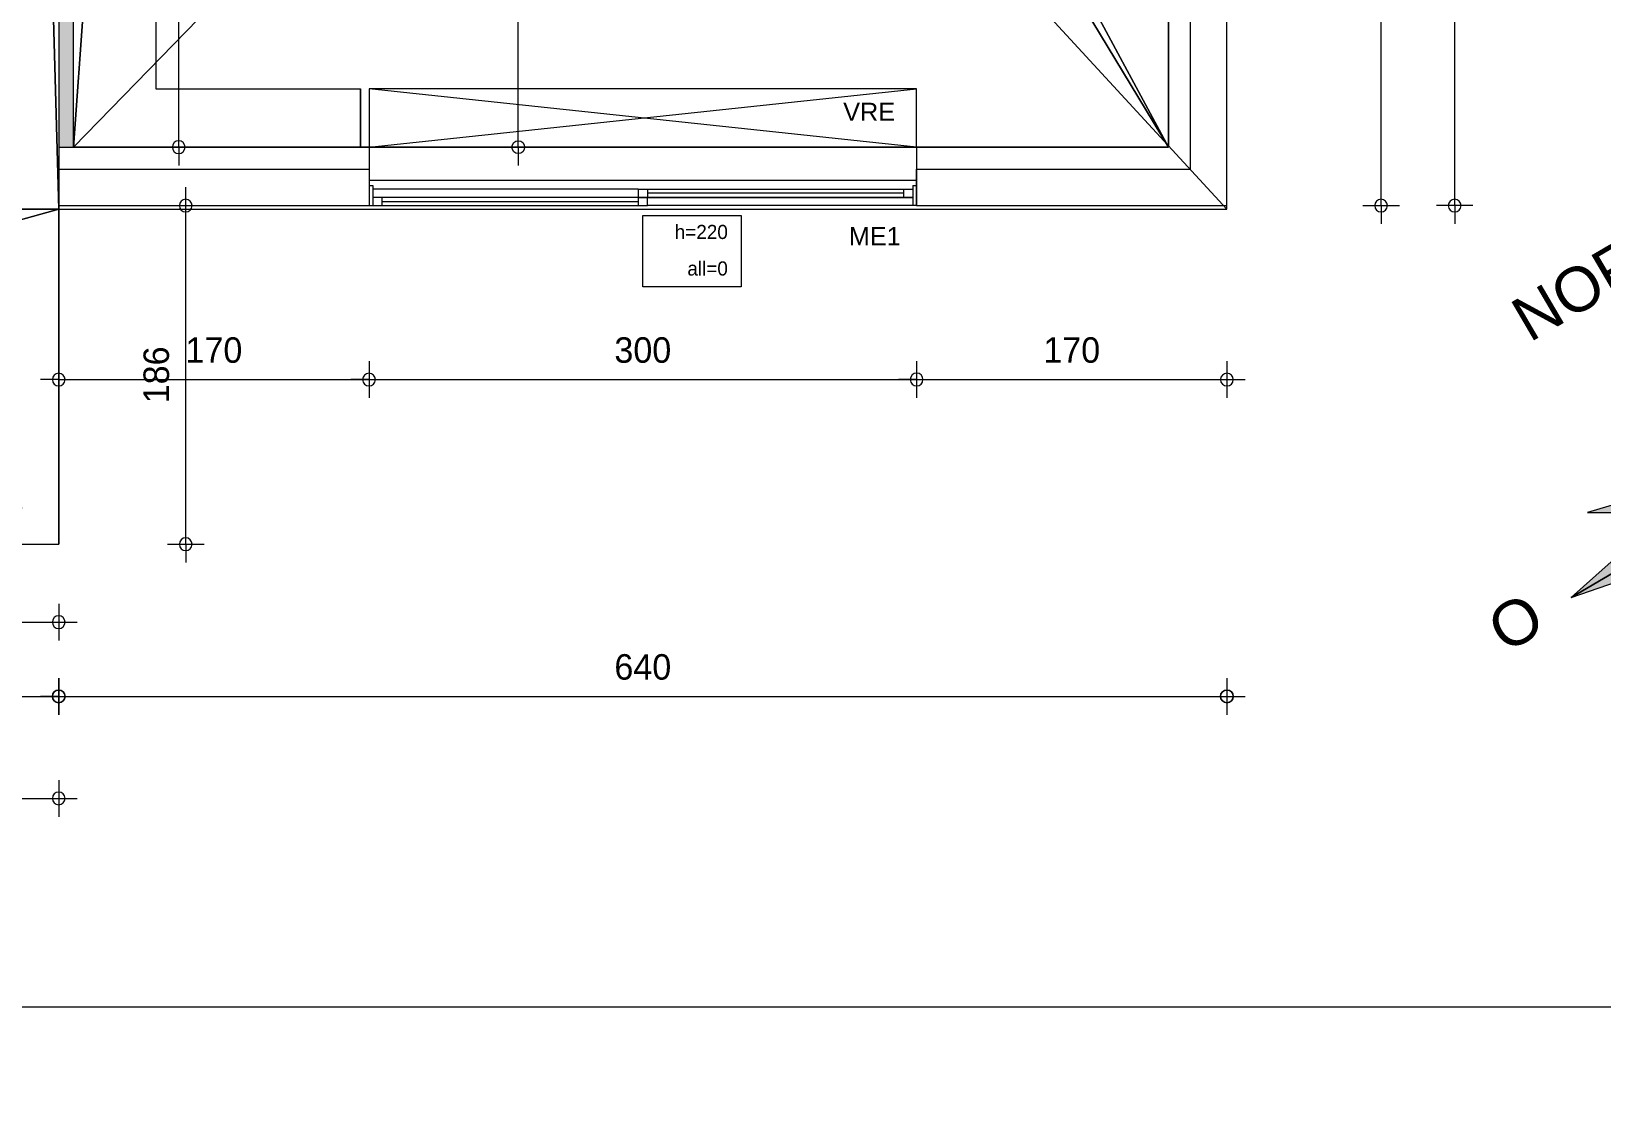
# Model space of a CAD drawing. Header units: metres. Extents: x 1.8 to 61.8, y -53.3 to -11.3.
# Drawn here: x 19.45 to 28.05, y -28.69 to -22.85 of the extents above; entities that cross this region are included whole.
import ezdxf
from ezdxf.enums import TextEntityAlignment as Align
from ezdxf.lldxf.tags import DXFTag

# ---------------------------------------------------------------- set-up
doc = ezdxf.new("R2010")
doc.units = ezdxf.units.M
doc.header["$MEASUREMENT"] = 0
for name, color, linetype in [('Calque commun', 7, 'Continuous'), ('Calque5', 7, 'Continuous'), ('Calque7', 7, 'Continuous'), ('Calque9', 7, 'Continuous'), ('Cotations', 7, 'Continuous'), ('Textes', 7, 'Continuous')]:
    doc.layers.add(name, color=color, linetype=linetype)
doc.styles.add('Arial4', font='arial.ttf', dxfattribs={"width": 1.037433, "height": 2.319387})
doc.styles.add('Arial5', font='arial.ttf', dxfattribs={"width": 1.027642, "height": 2.319387})
doc.styles.add('Arial6', font='arial.ttf', dxfattribs={"width": 0.996783, "height": 2.319387})
doc.styles.add('Arial9', font='arial.ttf', dxfattribs={"height": 0.098961})
doc.styles.add('Century Gothic10', font='GOTHIC.TTF', dxfattribs={"height": 0.077575})
doc.styles.add('Century Gothic15', font='GOTHIC.TTF', dxfattribs={"height": 0.139636})
tags = doc.linetypes.add('DOT2', pattern=[0.125, 0, -0.125]).pattern_tags.tags
tags[6:7] = [DXFTag(74, 4), DXFTag(75, 0), DXFTag(340, '0'), DXFTag(46, 1.0), DXFTag(50, 0.0), DXFTag(44, 0.0), DXFTag(45, 0.0)]
tags[4:5] = [DXFTag(74, 4), DXFTag(75, 0), DXFTag(340, '0'), DXFTag(46, 1.0), DXFTag(50, 0.0), DXFTag(44, 0.0), DXFTag(45, 0.0)]
tags = doc.linetypes.add('HIDDEN2', pattern=[0.1875, 0.125, -0.0625]).pattern_tags.tags
tags[6:7] = [DXFTag(74, 4), DXFTag(75, 0), DXFTag(340, '0'), DXFTag(46, 1.0), DXFTag(50, 0.0), DXFTag(44, 0.0), DXFTag(45, 0.0)]
tags[4:5] = [DXFTag(74, 4), DXFTag(75, 0), DXFTag(340, '0'), DXFTag(46, 1.0), DXFTag(50, 0.0), DXFTag(44, 0.0), DXFTag(45, 0.0)]

# ---------------------------------------------------------------- blocks, each defined once
blk = doc.blocks.new('b1000')
at = {"layer": 'Calque9', "color": 7, "linetype": 'ByBlock', "lineweight": 9}
for p, q in [((198.306, 346.166), (196.506, 336.851)), ((198.379, 335.002), (198.306, 346.166)), ((198.306, 346.166), (198.379, 335.002)), ((200.227, 336.875), (198.306, 346.166)), ((197.044, 339.633), (194.94, 343.154)), ((194.94, 343.154), (196.506, 336.851)), ((201.711, 343.198), (199.653, 339.65)), ((200.227, 336.875), (201.711, 343.198)), ((196.506, 336.851), (197.044, 339.633)), ((197.044, 339.633), (197.044, 339.633)), ((199.653, 339.65), (200.227, 336.875)), ((196.506, 336.851), (190.183, 338.335)), ((190.183, 338.335), (193.73, 336.277)), ((206.53, 338.441), (200.227, 336.875)), ((203.01, 336.337), (206.53, 338.441)), ((196.506, 336.851), (187.215, 334.93)), ((193.73, 336.277), (196.506, 336.851)), ((196.506, 336.851), (198.379, 335.002)), ((198.379, 335.002), (196.506, 336.851)), ((196.506, 336.851), (196.506, 336.851)), ((198.379, 335.002), (200.227, 336.875)), ((198.379, 335.002), (200.227, 336.875)), ((200.227, 336.875), (200.227, 336.875)), ((200.227, 336.875), (200.227, 336.875)), ((200.227, 336.875), (209.543, 335.074)), ((200.227, 336.875), (203.01, 336.337)), ((203.01, 336.337), (203.01, 336.337)), ((198.379, 335.002), (187.215, 334.93)), ((187.215, 334.93), (198.379, 335.002)), ((187.215, 334.93), (196.53, 333.129)), ((196.53, 333.129), (198.379, 335.002)), ((198.379, 335.002), (196.53, 333.129)), ((209.543, 335.074), (198.379, 335.002)), ((209.543, 335.074), (198.379, 335.002)), ((198.379, 335.002), (198.379, 335.002)), ((198.379, 335.002), (198.379, 335.002)), ((198.451, 323.838), (198.379, 335.002)), ((198.379, 335.002), (198.379, 335.002)), ((200.251, 333.154), (198.379, 335.002)), ((198.379, 335.002), (198.451, 323.838)), ((198.379, 335.002), (200.251, 333.154)), ((200.251, 333.154), (209.543, 335.074)), ((193.747, 333.667), (190.227, 331.563)), ((190.227, 331.563), (196.53, 333.129)), ((196.53, 333.129), (193.747, 333.667)), ((196.53, 333.129), (195.046, 326.806)), ((196.53, 333.129), (196.53, 333.129)), ((197.104, 330.354), (196.53, 333.129)), ((196.53, 333.129), (196.53, 333.129)), ((196.53, 333.129), (198.451, 323.838)), ((196.53, 333.129), (196.53, 333.129)), ((198.451, 323.838), (200.251, 333.154)), ((200.251, 333.154), (199.714, 330.371)), ((203.027, 333.727), (200.251, 333.154)), ((200.251, 333.154), (200.251, 333.154)), ((201.817, 326.85), (200.251, 333.154)), ((200.251, 333.154), (206.574, 331.669)), ((200.251, 333.154), (200.251, 333.154)), ((206.574, 331.669), (203.027, 333.727)), ((206.574, 331.669), (206.574, 331.669)), ((195.046, 326.806), (197.104, 330.354)), ((197.104, 330.354), (197.104, 330.354)), ((199.714, 330.371), (199.714, 330.371)), ((199.714, 330.371), (201.817, 326.85))]:
    blk.add_line(p, q, dxfattribs=at)
at = {"layer": 'Calque9', "color": 54, "linetype": 'ByBlock', "lineweight": 9}
for points in [[(198.379, 335.002), (198.306, 346.166), (196.506, 336.851)], [(199.653, 339.65), (200.227, 336.875), (201.711, 343.198)]]:
    blk.add_trace(points, dxfattribs=at)
at = {"layer": 'Calque9', "color": 51, "linetype": 'ByBlock', "lineweight": 9}
for points in [[(198.306, 346.166), (198.379, 335.002), (200.227, 336.875)], [(196.506, 336.851), (197.044, 339.633), (194.94, 343.154)]]:
    blk.add_trace(points, dxfattribs=at)
at = {"layer": 'Calque9', "color": 9, "linetype": 'ByBlock', "lineweight": 9}
for points in [[(193.73, 336.277), (196.506, 336.851), (190.183, 338.335)], [(187.215, 334.93), (196.53, 333.129), (198.379, 335.002)]]:
    blk.add_trace(points, dxfattribs=at)
at = {"layer": 'Calque9', "color": 134, "linetype": 'ByBlock', "lineweight": 9}
for points in [[(200.227, 336.875), (203.01, 336.337), (206.53, 338.441)], [(198.379, 335.002), (200.251, 333.154), (209.543, 335.074)]]:
    blk.add_trace(points, dxfattribs=at)
at = {"layer": 'Calque9', "color": 180, "linetype": 'ByBlock', "lineweight": 9}
for points in [[(187.215, 334.93), (198.379, 335.002), (196.506, 336.851)], [(190.227, 331.563), (196.53, 333.129), (193.747, 333.667)]]:
    blk.add_trace(points, dxfattribs=at)
at = {"layer": 'Calque9', "color": 4, "linetype": 'ByBlock', "lineweight": 9}
for points in [[(198.379, 335.002), (200.227, 336.875), (209.543, 335.074)], [(200.251, 333.154), (206.574, 331.669), (203.027, 333.727)]]:
    blk.add_trace(points, dxfattribs=at)
at = {"layer": 'Calque9', "color": 240, "linetype": 'ByBlock', "lineweight": 9}
for points in [[(198.379, 335.002), (196.53, 333.129), (198.451, 323.838)], [(200.251, 333.154), (199.714, 330.371), (201.817, 326.85)]]:
    blk.add_trace(points, dxfattribs=at)
at = {"layer": 'Calque9', "color": 40, "linetype": 'ByBlock', "lineweight": 9}
for points in [[(198.451, 323.838), (200.251, 333.154), (198.379, 335.002)], [(195.046, 326.806), (197.104, 330.354), (196.53, 333.129)]]:
    blk.add_trace(points, dxfattribs=at)
at = {"layer": 'Calque9', "color": 7, "linetype": 'ByBlock', "lineweight": -2}
for s, height, style, width, p in [('NORD', 2.3194, 'Arial6', 0.996783, (191.994, 346.829)), ('O', 2.319, 'Arial5', 1.027642, (182.773, 333.384)), ('E', 2.319, 'Arial4', 1.037433, (210.327, 333.563)), ('S', 2.319, 'Arial4', 1.037433, (196.87, 319.701))]:
    blk.add_text(s, height=height, rotation=0.37069, dxfattribs=dict(at, style=style, width=width)).set_placement(p, align=Align.BOTTOM_LEFT)
blk = doc.blocks.new('N')
at = {"layer": 'Calque5', "color": 0, "linetype": 'ByBlock', "lineweight": -2}
blk.add_blockref('b1000', (-197.104, -330.354), dxfattribs=at)
blk = doc.blocks.new('nordmichel')
at = {"layer": 'Calque9', "color": 0, "linetype": 'Continuous', "lineweight": -2, "xscale": 0.5, "yscale": 0.5}
blk.add_blockref('N', (-0.637, -2.324, 121.08), dxfattribs=at)
blk = doc.blocks.new('Block52730')
at = {"layer": 'Calque commun', "color": 7, "linetype": 'Continuous', "lineweight": 18}
blk.add_line((19.6015, -18.6944), (19.6015, -25.6552), dxfattribs=at)
blk = doc.blocks.new('Block52731')
at = {"layer": 'Calque commun', "color": 7, "linetype": 'Continuous', "lineweight": 9}
for p, q in [((13.3216, -25.3352), (14.8015, -25.3352)), ((17.8015, -25.3352), (19.2815, -25.3352)), ((13.2015, -25.4552), (14.8015, -25.4552)), ((17.8015, -25.4552), (19.4015, -25.4552))]:
    blk.add_line(p, q, dxfattribs=at)
at = {"layer": 'Calque commun', "color": 7, "linetype": 'Continuous', "lineweight": 18}
for p, q in [((13.0015, -25.6552), (14.8015, -25.6552)), ((17.8015, -25.6552), (19.6015, -25.6552))]:
    blk.add_line(p, q, dxfattribs=at)
blk = doc.blocks.new('Block52880')
at = {"layer": 'Calque commun', "color": 7, "linetype": 'Continuous', "lineweight": 9}
for p, q in [((25.6815, -23.4798), (25.6815, -16.4198)), ((25.8015, -23.5998), (25.8015, -16.4198))]:
    blk.add_line(p, q, dxfattribs=at)
at = {"layer": 'Calque commun', "color": 7, "linetype": 'Continuous', "lineweight": 18}
blk.add_line((26.0015, -23.7998), (26.0015, -16.4198), dxfattribs=at)
blk = doc.blocks.new('Block52881')
at = {"layer": 'Calque commun', "color": 7, "linetype": 'Continuous', "lineweight": 9}
for p, q in [((19.6015, -23.4798), (19.6015, -23.7998)), ((19.6015, -23.4798), (21.3015, -23.4798)), ((24.3015, -23.4798), (25.6815, -23.4798)), ((19.6015, -23.5998), (21.3015, -23.5998)), ((24.3015, -23.5998), (25.8015, -23.5998))]:
    blk.add_line(p, q, dxfattribs=at)
at = {"layer": 'Calque commun', "color": 7, "linetype": 'Continuous', "lineweight": 18}
for p, q in [((19.6015, -23.7998), (21.3015, -23.7998)), ((24.3015, -23.7998), (26.0015, -23.7998))]:
    blk.add_line(p, q, dxfattribs=at)
blk = doc.blocks.new('new11')
at = {"layer": 'Calque commun', "color": 5, "linetype": 'Continuous', "lineweight": 9}
blk.add_arc((0, 0), 0.5, 0, 359.9994, dxfattribs=at)
blk = doc.blocks.new('new12')
at = {"layer": 'Calque commun', "color": 5, "linetype": 'Continuous', "lineweight": 9}
blk.add_arc((0, 0), 0.5, 0, 359.9994, dxfattribs=at)
blk = doc.blocks.new('DimLine52887')
at = {"layer": 'Calque commun', "color": 5, "linetype": 'Continuous', "lineweight": 9}
for p, q in [((19.6015, -26.3893), (19.6015, -26.5893)), ((26.0015, -26.3893), (26.0015, -26.5893)), ((19.6015, -26.4893), (19.5015, -26.4893)), ((19.6015, -26.4893), (26.0015, -26.4893)), ((26.0015, -26.4893), (26.1015, -26.4893))]:
    blk.add_line(p, q, dxfattribs=at)
at = {"layer": 'Calque commun', "color": 5, "linetype": 'Continuous', "lineweight": 9, "xscale": 0.07000000029802322, "yscale": 0.07000000029802322, "zscale": 0.07000000029802322}
for name, p in [('new11', (19.6015, -26.4893)), ('new12', (26.0015, -26.4893))]:
    blk.add_blockref(name, p, dxfattribs=at)
at = {"layer": 'Calque commun', "color": 5, "linetype": 'Continuous', "lineweight": 9, "style": 'Century Gothic15'}
blk.add_text('640', height=0.13964, dxfattribs=at).set_placement((22.8015, -26.4393), align=Align.BOTTOM_CENTER)
blk = doc.blocks.new('new15')
at = {"layer": 'Calque commun', "color": 5, "linetype": 'Continuous', "lineweight": 9}
blk.add_arc((0, 0), 0.5, 0, 359.9994, dxfattribs=at)
blk = doc.blocks.new('new16')
at = {"layer": 'Calque commun', "color": 5, "linetype": 'Continuous', "lineweight": 9}
blk.add_arc((0, 0), 0.5, 0, 359.9994, dxfattribs=at)
blk = doc.blocks.new('DimLine53037')
at = {"layer": 'Calque commun', "color": 5, "linetype": 'Continuous', "lineweight": 9}
for p, q in [((13.0015, -26.3893, 0), (13.0015, -26.5893, 0)), ((19.6015, -26.5893, 0), (19.6015, -26.3893, 0)), ((13.0015, -26.4893, 0), (12.9015, -26.4893, 0)), ((13.0015, -26.4893, 0), (19.6015, -26.4893, 0)), ((19.6015, -26.4893, 0), (19.7015, -26.4893, 0))]:
    blk.add_line(p, q, dxfattribs=at)
at = {"layer": 'Calque commun', "color": 5, "linetype": 'Continuous', "lineweight": 9, "xscale": 0.07000000029802322, "yscale": 0.07000000029802322, "zscale": 0.07000000029802322}
for name, p in [('new15', (13.0015, -26.4893, 0)), ('new16', (19.6015, -26.4893, 0))]:
    blk.add_blockref(name, p, dxfattribs=at)
at = {"layer": 'Calque commun', "color": 5, "linetype": 'Continuous', "lineweight": 9, "style": 'Century Gothic15'}
blk.add_text('660', height=0.13964, dxfattribs=at).set_placement((16.3015, -26.4393, 0), align=Align.BOTTOM_CENTER)
blk = doc.blocks.new('new25')
at = {"layer": 'Calque commun', "color": 5, "linetype": 'Continuous', "lineweight": 9}
blk.add_arc((0, 0), 0.5, 0, 359.9994, dxfattribs=at)
blk = doc.blocks.new('new26')
at = {"layer": 'Calque commun', "color": 5, "linetype": 'Continuous', "lineweight": 9}
blk.add_arc((0, 0), 0.5, 0, 359.9994, dxfattribs=at)
blk = doc.blocks.new('DimLine53081')
at = {"layer": 'Calque commun', "color": 5, "linetype": 'Continuous', "lineweight": 9}
for p, q in [((21.3015, -24.6532), (21.3015, -24.8532)), ((24.3015, -24.6529), (24.3016, -24.8529)), ((21.3015, -24.7532), (21.2015, -24.7532)), ((21.3015, -24.7532), (24.3015, -24.7529)), ((24.3015, -24.7529), (24.4015, -24.7529))]:
    blk.add_line(p, q, dxfattribs=at)
at = {"layer": 'Calque commun', "color": 5, "linetype": 'Continuous', "lineweight": 9, "xscale": 0.07000000054080935, "yscale": 0.07000000054080935, "zscale": 0.07000000029802322, "rotation": 0.004772001190370842}
for name, p in [('new25', (21.3015, -24.7532)), ('new26', (24.3015, -24.7529))]:
    blk.add_blockref(name, p, dxfattribs=at)
at = {"layer": 'Calque commun', "color": 5, "linetype": 'Continuous', "lineweight": 9, "style": 'Century Gothic15'}
blk.add_text('300', height=0.13964, rotation=0.00477, dxfattribs=at).set_placement((22.8015, -24.703), align=Align.BOTTOM_CENTER)
blk = doc.blocks.new('new27')
at = {"layer": 'Calque commun', "color": 5, "linetype": 'Continuous', "lineweight": 9}
blk.add_arc((0, 0), 0.5, 0, 359.9994, dxfattribs=at)
blk = doc.blocks.new('new28')
at = {"layer": 'Calque commun', "color": 5, "linetype": 'Continuous', "lineweight": 9}
blk.add_arc((0, 0), 0.5, 0, 359.9994, dxfattribs=at)
blk = doc.blocks.new('DimLine53089')
at = {"layer": 'Calque commun', "color": 5, "linetype": 'Continuous', "lineweight": 9}
for p, q in [((19.6015, -24.6532), (19.6015, -24.8532)), ((21.3015, -24.6532), (21.3015, -24.8532)), ((19.6015, -24.7532), (19.5015, -24.7532)), ((19.6015, -24.7532), (21.3015, -24.7532)), ((21.3015, -24.7532), (21.4015, -24.7532))]:
    blk.add_line(p, q, dxfattribs=at)
at = {"layer": 'Calque commun', "color": 5, "linetype": 'Continuous', "lineweight": 9, "xscale": 0.07000000029802322, "yscale": 0.07000000029802322, "zscale": 0.07000000029802322}
for name, p in [('new27', (19.6015, -24.7532)), ('new28', (21.3015, -24.7532))]:
    blk.add_blockref(name, p, dxfattribs=at)
at = {"layer": 'Calque commun', "color": 5, "linetype": 'Continuous', "lineweight": 9, "style": 'Century Gothic15'}
blk.add_text('170', height=0.13964, dxfattribs=at).set_placement((20.4515, -24.7032), align=Align.BOTTOM_CENTER)
blk = doc.blocks.new('new29')
at = {"layer": 'Calque commun', "color": 5, "linetype": 'Continuous', "lineweight": 9}
blk.add_arc((0, 0), 0.5, 0, 359.9994, dxfattribs=at)
blk = doc.blocks.new('new30')
at = {"layer": 'Calque commun', "color": 5, "linetype": 'Continuous', "lineweight": 9}
blk.add_arc((0, 0), 0.5, 0, 359.9994, dxfattribs=at)
blk = doc.blocks.new('DimLine53097')
at = {"layer": 'Calque commun', "color": 5, "linetype": 'Continuous', "lineweight": 9}
for p, q in [((24.3016, -24.6529), (24.3015, -24.8529)), ((26.0015, -24.6532), (26.0015, -24.8532)), ((24.3015, -24.7529), (24.2015, -24.7529)), ((24.3015, -24.7529), (26.0015, -24.7532)), ((26.0015, -24.7532), (26.1015, -24.7532))]:
    blk.add_line(p, q, dxfattribs=at)
at = {"layer": 'Calque commun', "color": 5, "linetype": 'Continuous', "lineweight": 9, "xscale": 0.07000000105440485, "yscale": 0.07000000105440485, "zscale": 0.07000000029802322, "rotation": -0.008422850479484262}
for name, p in [('new29', (24.3015, -24.7529)), ('new30', (26.0015, -24.7532))]:
    blk.add_blockref(name, p, dxfattribs=at)
at = {"layer": 'Calque commun', "color": 5, "linetype": 'Continuous', "lineweight": 9, "style": 'Century Gothic15'}
blk.add_text('170', height=0.13964, rotation=359.99158, dxfattribs=at).set_placement((25.1515, -24.703), align=Align.BOTTOM_CENTER)
blk = doc.blocks.new('new35')
at = {"layer": 'Calque commun', "color": 5, "linetype": 'Continuous', "lineweight": 9}
blk.add_arc((0, 0), 0.5, 0, 359.9994, dxfattribs=at)
blk = doc.blocks.new('new36')
at = {"layer": 'Calque commun', "color": 5, "linetype": 'Continuous', "lineweight": 9}
blk.add_arc((0, 0), 0.5, 0, 359.9994, dxfattribs=at)
blk = doc.blocks.new('DimLine53121')
at = {"layer": 'Calque commun', "color": 5, "linetype": 'Continuous', "lineweight": 9}
for p, q in [((17.8015, -25.9824), (17.8015, -26.1824)), ((19.6015, -25.9824), (19.6015, -26.1824)), ((17.8015, -26.0824), (17.7015, -26.0824)), ((17.8015, -26.0824), (19.6015, -26.0824)), ((19.6015, -26.0824), (19.7015, -26.0824))]:
    blk.add_line(p, q, dxfattribs=at)
at = {"layer": 'Calque commun', "color": 5, "linetype": 'Continuous', "lineweight": 9, "xscale": 0.07000000029802322, "yscale": 0.07000000029802322, "zscale": 0.07000000029802322}
for name, p in [('new35', (17.8015, -26.0824)), ('new36', (19.6015, -26.0824))]:
    blk.add_blockref(name, p, dxfattribs=at)
at = {"layer": 'Calque commun', "color": 5, "linetype": 'Continuous', "lineweight": 9, "style": 'Century Gothic15'}
blk.add_text('180', height=0.13964, dxfattribs=at).set_placement((18.7015, -26.0324), align=Align.BOTTOM_CENTER)
blk = doc.blocks.new('new53')
at = {"layer": 'Calque commun', "color": 5, "linetype": 'Continuous', "lineweight": 9}
blk.add_arc((0, 0), 0.5, 0, 359.9994, dxfattribs=at)
blk = doc.blocks.new('DimLine53238')
at = {"layer": 'Calque commun', "color": 5, "linetype": 'Continuous', "lineweight": 9}
for p, q in [((27.2499, -23.7998, 0), (27.2499, -14.7998, 0)), ((27.3499, -23.7998, 0), (27.1499, -23.7998, 0)), ((27.2499, -23.7998, 0), (27.2499, -23.8998, 0))]:
    blk.add_line(p, q, dxfattribs=at)
at = {"layer": 'Calque commun', "color": 5, "linetype": 'Continuous', "lineweight": 9, "xscale": 0.07000000029802322, "yscale": 0.07000000029802322, "zscale": 0.07000000029802322, "rotation": 90}
blk.add_blockref('new53', (27.2499, -23.7998, 0), dxfattribs=at)
blk = doc.blocks.new('new55')
at = {"layer": 'Calque commun', "color": 5, "linetype": 'Continuous', "lineweight": 9}
blk.add_arc((0, 0), 0.5, 0, 359.9994, dxfattribs=at)
blk = doc.blocks.new('new56')
at = {"layer": 'Calque commun', "color": 5, "linetype": 'Continuous', "lineweight": 9}
blk.add_arc((0, 0), 0.5, 0, 359.9994, dxfattribs=at)
blk = doc.blocks.new('DimLine53254')
at = {"layer": 'Calque commun', "color": 5, "linetype": 'Continuous', "lineweight": 9}
for p, q in [((20.2972, -23.7998), (20.2972, -23.6998)), ((20.1972, -23.7998), (20.3972, -23.7998)), ((20.2972, -25.6552), (20.2972, -23.7998)), ((20.1972, -25.6552), (20.3972, -25.6552)), ((20.2972, -25.6552), (20.2972, -25.7552))]:
    blk.add_line(p, q, dxfattribs=at)
at = {"layer": 'Calque commun', "color": 5, "linetype": 'Continuous', "lineweight": 9, "xscale": 0.07000000029802322, "yscale": 0.07000000029802322, "zscale": 0.07000000029802322, "rotation": 90}
for name, p in [('new56', (20.2972, -23.7998)), ('new55', (20.2972, -25.6552))]:
    blk.add_blockref(name, p, dxfattribs=at)
at = {"layer": 'Calque commun', "color": 5, "linetype": 'Continuous', "lineweight": 9, "style": 'Century Gothic15'}
blk.add_text('186', height=0.13964, rotation=90, dxfattribs=at).set_placement((20.2472, -24.7275), align=Align.BOTTOM_CENTER)
blk = doc.blocks.new('new153')
at = {"layer": 'Calque commun', "color": 5, "linetype": 'Continuous', "lineweight": 9}
blk.add_arc((0, 0), 0.5, 0, 359.9994, dxfattribs=at)
blk = doc.blocks.new('new154')
at = {"layer": 'Calque commun', "color": 5, "linetype": 'Continuous', "lineweight": 9}
blk.add_arc((0, 0), 0.5, 0, 359.9994, dxfattribs=at)
blk = doc.blocks.new('DimLine56087')
at = {"layer": 'Calque commun', "color": 5, "linetype": 'Continuous', "lineweight": 9}
for p, q in [((19.6015, -26.3893, 0), (19.6015, -26.5893, 0)), ((26.0015, -26.3893, 0), (26.0015, -26.5893, 0)), ((19.6015, -26.4893, 0), (19.5015, -26.4893, 0)), ((19.6015, -26.4893, 0), (26.0015, -26.4893, 0)), ((26.0015, -26.4893, 0), (26.1015, -26.4893, 0))]:
    blk.add_line(p, q, dxfattribs=at)
at = {"layer": 'Calque commun', "color": 5, "linetype": 'Continuous', "lineweight": 9, "extrusion": (0, 0, -1), "xscale": -0.07000000029802322, "yscale": -0.07000000029802322, "zscale": -0.07000000029802322, "rotation": -180}
for name, p in [('new153', (-19.6015, -26.4893, 0)), ('new154', (-26.0015, -26.4893, 0))]:
    blk.add_blockref(name, p, dxfattribs=at)
at = {"layer": 'Calque commun', "color": 5, "linetype": 'Continuous', "lineweight": 9, "style": 'Century Gothic15'}
blk.add_text('640', height=0.13964, dxfattribs=at).set_placement((22.8015, -26.4393, 0), align=Align.BOTTOM_CENTER)
blk = doc.blocks.new('new155')
at = {"layer": 'Calque commun', "color": 5, "linetype": 'Continuous', "lineweight": 9}
blk.add_arc((0, 0), 0.5, 0, 359.9994, dxfattribs=at)
blk = doc.blocks.new('new156')
at = {"layer": 'Calque commun', "color": 5, "linetype": 'Continuous', "lineweight": 9}
blk.add_arc((0, 0), 0.5, 0, 359.9994, dxfattribs=at)
blk = doc.blocks.new('DimLine56095')
at = {"layer": 'Calque commun', "color": 5, "linetype": 'Continuous', "lineweight": 9}
for p, q in [((13.0015, -26.5893, 0), (13.0015, -26.3893, 0)), ((19.6015, -26.3893, 0), (19.6015, -26.5893, 0)), ((13.0015, -26.4893, 0), (12.9015, -26.4893, 0)), ((13.0015, -26.4893, 0), (19.6015, -26.4893, 0)), ((19.6015, -26.4893, 0), (19.7015, -26.4893, 0))]:
    blk.add_line(p, q, dxfattribs=at)
at = {"layer": 'Calque commun', "color": 5, "linetype": 'Continuous', "lineweight": 9, "extrusion": (0, 0, -1), "xscale": -0.07000000029802322, "yscale": -0.07000000029802322, "zscale": -0.07000000029802322, "rotation": -180}
for name, p in [('new155', (-13.0015, -26.4893, 0)), ('new156', (-19.6015, -26.4893, 0))]:
    blk.add_blockref(name, p, dxfattribs=at)
at = {"layer": 'Calque commun', "color": 5, "linetype": 'Continuous', "lineweight": 9, "style": 'Century Gothic15'}
blk.add_text('660', height=0.13964, dxfattribs=at).set_placement((16.3015, -26.4393, 0), align=Align.BOTTOM_CENTER)
blk = doc.blocks.new('new279')
at = {"layer": 'Calque commun', "color": 5, "linetype": 'Continuous', "lineweight": 9}
blk.add_arc((0, 0), 0.5, 0, 359.9994, dxfattribs=at)
blk = doc.blocks.new('DimLine58956')
at = {"layer": 'Calque commun', "color": 5, "linetype": 'Continuous', "lineweight": 9}
for p, q in [((26.8466, -23.7998), (26.8466, -16.4198)), ((26.7466, -23.7998), (26.9466, -23.7998)), ((26.8466, -23.7998), (26.8466, -23.8998))]:
    blk.add_line(p, q, dxfattribs=at)
at = {"layer": 'Calque commun', "color": 5, "linetype": 'Continuous', "lineweight": 9, "xscale": 0.07000000029802322, "yscale": 0.07000000029802322, "zscale": 0.07000000029802322, "rotation": 90}
blk.add_blockref('new279', (26.8466, -23.7998), dxfattribs=at)
blk = doc.blocks.new('new301')
at = {"layer": 'Calque commun', "color": 5, "linetype": 'Continuous', "lineweight": 9}
blk.add_arc((0, 0), 0.5, 0, 359.9994, dxfattribs=at)
blk = doc.blocks.new('new302')
at = {"layer": 'Calque commun', "color": 5, "linetype": 'Continuous', "lineweight": 9}
blk.add_arc((0, 0), 0.5, 0, 359.9994, dxfattribs=at)
blk = doc.blocks.new('DimLine59881')
at = {"layer": 'Calque commun', "color": 5, "linetype": 'Continuous', "lineweight": 9}
for p, q in [((18.3015, -26.9481), (18.3015, -27.1481)), ((19.6015, -26.9481), (19.6015, -27.1481)), ((18.3015, -27.0481), (18.2015, -27.0481)), ((18.3015, -27.0481), (19.6015, -27.0481)), ((19.6015, -27.0481), (19.7015, -27.0481))]:
    blk.add_line(p, q, dxfattribs=at)
at = {"layer": 'Calque commun', "color": 5, "linetype": 'Continuous', "lineweight": 9, "xscale": 0.07000000029802322, "yscale": 0.07000000029802322, "zscale": 0.07000000029802322}
for name, p in [('new301', (18.3015, -27.0481)), ('new302', (19.6015, -27.0481))]:
    blk.add_blockref(name, p, dxfattribs=at)
at = {"layer": 'Calque commun', "color": 5, "linetype": 'Continuous', "lineweight": 9, "style": 'Century Gothic15'}
blk.add_text('130', height=0.13964, dxfattribs=at).set_placement((18.9515, -26.9981), align=Align.BOTTOM_CENTER)
blk = doc.blocks.new('XMODULE1PGNONPMR13')
at = {"layer": 'Calque commun', "color": 5, "linetype": 'Continuous', "lineweight": 9}
blk.add_arc((0, 0), 0.5, 0, 359.9994, dxfattribs=at)
blk = doc.blocks.new('XMODULE1PGNONPMR14')
at = {"layer": 'Calque commun', "color": 5, "linetype": 'Continuous', "lineweight": 9}
blk.add_arc((0, 0), 0.5, 0, 359.9994, dxfattribs=at)
blk = doc.blocks.new('DimLine53396')
at = {"layer": 'Calque commun', "color": 5, "linetype": 'Continuous', "lineweight": 9}
for p, q in [((9.3189, -20.6013), (9.3189, -20.5013)), ((9.4189, -20.6013), (9.2189, -20.6013)), ((9.3189, -24.3512), (9.3189, -20.6013)), ((9.2189, -24.3512), (9.4189, -24.3512)), ((9.3189, -24.3512), (9.3189, -24.4512))]:
    blk.add_line(p, q, dxfattribs=at)
at = {"layer": 'Calque commun', "color": 5, "linetype": 'Continuous', "lineweight": 9, "extrusion": (0, 0, -1), "xscale": 0.07000000029802322, "yscale": 0.07000000029802322, "zscale": 0.07000000029802322, "rotation": 90}
for name, p in [('XMODULE1PGNONPMR14', (-9.3189, -20.6013)), ('XMODULE1PGNONPMR13', (-9.3189, -24.3512))]:
    blk.add_blockref(name, p, dxfattribs=at)
at = {"layer": 'Calque commun', "color": 5, "linetype": 'Continuous', "lineweight": 9, "style": 'Century Gothic15'}
blk.add_text('375', height=0.13964, rotation=90.00009, dxfattribs=at).set_placement((9.2689, -22.4762), align=Align.BOTTOM_CENTER)
blk = doc.blocks.new('XMODULE1PGNONPMR43')
at = {"layer": 'Calque commun', "color": 5, "linetype": 'Continuous', "lineweight": 9}
blk.add_arc((0, 0), 0.5, 0, 359.9994, dxfattribs=at)
blk = doc.blocks.new('XMODULE1PGNONPMR44')
at = {"layer": 'Calque commun', "color": 5, "linetype": 'Continuous', "lineweight": 9}
blk.add_arc((0, 0), 0.5, 0, 359.9994, dxfattribs=at)
blk = doc.blocks.new('DimLine55729')
at = {"layer": 'Calque commun', "color": 5, "linetype": 'Continuous', "lineweight": 9}
for p, q in [((7.4587, -19.6158), (7.4587, -19.5158)), ((7.3587, -19.6158), (7.5587, -19.6158)), ((7.4587, -24.3512), (7.4587, -19.6158)), ((7.3587, -24.3512), (7.5587, -24.3512)), ((7.4587, -24.3512), (7.4587, -24.4512))]:
    blk.add_line(p, q, dxfattribs=at)
at = {"layer": 'Calque commun', "color": 5, "linetype": 'Continuous', "lineweight": 9, "xscale": 0.07000000029802322, "yscale": 0.07000000029802322, "zscale": 0.07000000029802322, "rotation": 90}
for name, p in [('XMODULE1PGNONPMR44', (7.4587, -19.6158)), ('XMODULE1PGNONPMR43', (7.4587, -24.3512))]:
    blk.add_blockref(name, p, dxfattribs=at)
at = {"layer": 'Calque commun', "color": 5, "linetype": 'Continuous', "lineweight": 9, "style": 'Century Gothic15'}
blk.add_text('474', height=0.13964, rotation=90.00003, dxfattribs=at).set_placement((7.4087, -21.9835), align=Align.BOTTOM_CENTER)
blk = doc.blocks.new('XMODULE1PGNONPMR75')
at = {"layer": 'Calque commun', "color": 8, "linetype": 'DOT2', "lineweight": 9}
for p, q in [((7.3341, -22.8705), (7.3341, -24.0319)), ((7.3341, -24.0319), (8.4546, -24.0319)), ((8.4546, -24.0319), (8.4546, -24.3523)), ((8.4546, -24.3523), (8.4546, -24.0319))]:
    blk.add_line(p, q, dxfattribs=at)
at = {"layer": 'Calque commun', "color": 21, "linetype": 'HIDDEN2', "lineweight": 9, "flags": 128}
blk.add_lwpolyline([(11.5015, -24.3512), (11.5015, -24.0319), (8.5015, -24.0319), (8.5015, -24.3512), (11.5015, -24.3512), (8.5015, -24.0319), (8.5015, -24.3512), (11.5015, -24.0319)], dxfattribs=at)
at = {"layer": 'Calque commun', "color": 91, "linetype": 'Continuous', "lineweight": 9}
blk.add_trace([(6.8015, -24.3512), (6.8015, -19.5658), (6.8815, -24.3512), (6.8815, -19.5658)], dxfattribs=at)
at = {"layer": 'Calque commun', "color": 5, "linetype": 'Continuous', "lineweight": 9}
for name in ['DimLine55729', 'DimLine53396']:
    blk.add_blockref(name, (0, 0), dxfattribs=at)
at = {"layer": 'Calque commun', "color": 9, "linetype": 'Continuous', "lineweight": 9}
mesh = blk.add_polyface(dxfattribs=at)
corners = [(10.8615, -20.6013), (12.8815, -20.6013), (12.8815, -24.3512), (10.8615, -19.5712), (10.8615, -19.6512), (10.5815, -19.6512), (8.2215, -18.6712), (10.5815, -20.5513), (7.2216, -19.6158), (7.2216, -19.0635), (6.9215, -16.2714), (6.8815, -24.3512), (10.8615, -20.5513), (11.7015, -18.6712), (8.2215, -16.2714), (6.8815, -19.6158), (11.7015, -19.5712), (6.9215, -19.0635)]
mesh.append_faces([[corners[k] for k in face] for face in [(6, 10, 14)]], dxfattribs={"vtx0": -1, "color": 9})
mesh.append_faces([[corners[k] for k in face] for face in [(11, 7, 2)]], dxfattribs={"vtx0": -1, "vtx1": -1, "color": 9})
mesh.append_faces([[corners[k] for k in face] for face in [(6, 7, 8), (7, 0, 2), (6, 9, 10), (3, 5, 13), (11, 8, 7)]], dxfattribs={"vtx0": -1, "vtx1": -1, "vtx2": -1, "color": 9})
mesh.append_faces([[corners[k] for k in face] for face in [(6, 5, 7), (6, 8, 9)]], dxfattribs={"vtx0": -1, "vtx2": -1, "color": 9})
mesh.append_faces([[corners[k] for k in face] for face in [(16, 3, 13)]], dxfattribs={"vtx1": -1, "color": 9})
mesh.append_faces([[corners[k] for k in face] for face in [(6, 13, 5)]], dxfattribs={"vtx1": -1, "vtx2": -1, "color": 9})
mesh.append_faces([[corners[k] for k in face] for face in [(0, 1, 2), (3, 4, 5), (7, 12, 0), (11, 15, 8), (9, 17, 10)]], dxfattribs={"vtx2": -1, "color": 9})
blk = doc.blocks.new('@PRES_1_$$_1-67')
at = {"layer": 'Calque commun', "color": 2, "linetype": 'Continuous', "lineweight": 9}
for p, q in [((0, 0.32), (1.525, 0.32)), ((0.02, 0.21), (0.02, 0.32)), ((1.525, 0.275), (0.02, 0.275)), ((0.07, 0.275), (0.07, 0.32)), ((1.475, 0.275), (1.475, 0.32)), ((1.475, 0.275), (2.98, 0.275)), ((2.98, 0.275), (1.475, 0.275)), ((1.475, 0.23), (1.475, 0.275)), ((1.525, 0.32), (1.525, 0.275)), ((1.525, 0.32), (1.525, 0.275)), ((2.98, 0.32), (1.525, 0.32)), ((1.525, 0.23), (1.525, 0.275)), ((2.93, 0.275), (2.93, 0.23)), ((2.98, 0.21), (2.98, 0.32)), ((3, 0.32), (2.98, 0.32)), ((0, 0.21), (0.02, 0.21)), ((1.475, 0.23), (0.02, 0.23)), ((1.475, 0.23), (2.98, 0.23)), ((2.98, 0.21), (3, 0.21))]:
    blk.add_line(p, q, dxfattribs=at)
at = {"layer": 'Calque commun', "color": 3, "linetype": 'Continuous', "lineweight": 9}
for p, q in [((0.07, 0.2975), (1.475, 0.2975)), ((2.93, 0.2525), (1.525, 0.2525))]:
    blk.add_line(p, q, dxfattribs=at)
at = {"layer": 'Calque commun', "color": 7, "linetype": 'Continuous', "lineweight": 9}
for p, q in [((0, 0.18), (3, 0.18)), ((0, 0), (3, 0))]:
    blk.add_line(p, q, dxfattribs=at)
blk = doc.blocks.new('@PRES_1_$$_1-68')
at = {"layer": 'Calque commun', "color": 0, "linetype": 'ByBlock', "lineweight": -2}
blk.add_line((0, 0), (0, 0.32), dxfattribs=at)
blk = doc.blocks.new('@PRES_1_$$_1-69')
at = {"layer": 'Calque commun', "color": 0, "linetype": 'ByBlock', "lineweight": -2}
blk.add_line((0, 0), (0, 0.32), dxfattribs=at)
blk = doc.blocks.new('INTER_2D_COMB23')
at = {"layer": 'Calque commun', "color": 0, "linetype": 'ByBlock', "lineweight": -2}
blk.add_blockref('@PRES_1_$$_1-67', (0, 0), dxfattribs=at)
at = {"layer": 'Calque7', "color": 7, "linetype": 'Continuous', "lineweight": 9}
blk.add_blockref('@PRES_1_$$_1-68', (0, 0), dxfattribs=at)
at = {"layer": 'Calque7', "color": 7, "linetype": 'Continuous', "lineweight": 9, "extrusion": (0, 0, -1), "xscale": -1, "yscale": -1, "zscale": -1, "rotation": -180}
blk.add_blockref('@PRES_1_$$_1-69', (-3, 0), dxfattribs=at)
blk = doc.blocks.new('PLACED_COMB23')
at = {"layer": 'Calque commun', "color": 0, "linetype": 'ByBlock', "lineweight": -2}
blk.add_blockref('INTER_2D_COMB23', (0, 0), dxfattribs=at)

msp = doc.modelspace()

# ---------------------------------------------------------------- linework, layer by layer
at = {"layer": 'Calque commun', "color": 12, "linetype": 'Continuous', "lineweight": 18}
for p, q in [((19.6015, -16.4003), (19.6015, -23.7998)), ((25.8015, -23.6001), (25.8015, -16.4198)), ((19.601, -23.6001), (21.3015, -23.5998)), ((21.3015, -23.5998), (21.3015, -23.7998)), ((24.3015, -23.7998), (24.3015, -23.5998)), ((24.3015, -23.5998), (25.8015, -23.6001))]:
    msp.add_line(p, q, dxfattribs=at)
at = {"layer": 'Cotations', "color": 7, "linetype": 'Continuous', "lineweight": 9}
msp.add_line((1.7636, -28.1894), (61.7636, -28.1894), dxfattribs=at)

# ---------------------------------------------------------------- block references
at = {"layer": 'Calque commun', "color": 5, "linetype": 'Continuous', "lineweight": 9}
for name in ['DimLine53238', 'DimLine58956', 'DimLine53254', 'DimLine53089', 'DimLine53081', 'DimLine53097', 'DimLine53121', 'DimLine53037', 'DimLine56095', 'DimLine52887', 'DimLine56087', 'DimLine59881']:
    msp.add_blockref(name, (0, 0), dxfattribs=at)
at = {"layer": 'Calque commun', "color": 0, "linetype": 'ByBlock', "lineweight": -2}
for name, p in [('Block52880', (0, 0)), ('XMODULE1PGNONPMR75', (12.8, 0.8714)), ('Block52730', (0, 0)), ('Block52881', (0, 0)), ('Block52731', (0, 0))]:
    msp.add_blockref(name, p, dxfattribs=at)
at = {"layer": 'Calque commun', "color": 0, "linetype": 'ByBlock', "lineweight": -2, "xscale": 0.2097151964587453, "yscale": 0.2097151835540479, "zscale": 0.2097152024507523, "rotation": 30.0006661265802}
msp.add_blockref('nordmichel', (28.897, -25.3547), dxfattribs=at)
at = {"layer": 'Calque commun', "color": 0, "linetype": 'ByBlock', "lineweight": -2, "extrusion": (0, 0, -1), "xscale": -1, "yscale": -1, "zscale": -1}
msp.add_blockref('PLACED_COMB23', (-21.3015, -23.4798), dxfattribs=at)

# ---------------------------------------------------------------- texts
at = {"layer": 'Calque commun', "color": 5, "linetype": 'ByBlock', "lineweight": -2, "insert": (23.2674, -23.9056), "char_height": 0.07758, "attachment_point": 3, "line_spacing_factor": 1.546883, "style": 'Century Gothic10'}
msp.add_mtext('h=220\\Pall=0', dxfattribs=at)
at = {"layer": 'Textes', "color": 5, "linetype": 'ByBlock', "lineweight": -2, "style": 'Arial9'}
for s, p in [('VRE', (24.1837, -23.3652)), ('ME1', (24.2143, -24.0465))]:
    msp.add_text(s, height=0.09896, dxfattribs=at).set_placement(p, align=Align.BOTTOM_RIGHT)

# ---------------------------------------------------------------- meshes
at = {"layer": 'Calque commun', "color": 7, "linetype": 'Continuous', "lineweight": 9}
mesh = msp.add_polyface(dxfattribs=at)
corners = [(61.7636, -11.3086), (1.7636, -11.3086), (1.7636, -53.3086), (61.7636, -53.3086)]
mesh.append_faces([[corners[k] for k in face] for face in [(0, 1, 2, 3)]], dxfattribs={"color": 7})
at = {"layer": 'Calque commun', "color": 9, "linetype": 'Continuous', "lineweight": 9}
mesh = msp.add_polyface(dxfattribs=at)
corners = [(19.4015, -16.6552), (19.6015, -23.8198), (26.0015, -23.8198), (6.6015, -23.8198), (13.0015, -23.8198), (13.0015, -16.6552), (26.0015, -14.8198), (6.6015, -14.8198), (13.0015, -25.6552), (13.2015, -14.8198), (19.4015, -14.8198), (13.2015, -16.6552), (19.6015, -25.6552)]
mesh.append_faces([[corners[k] for k in face] for face in [(6, 0, 2), (3, 5, 7), (8, 1, 4)]], dxfattribs={"vtx0": -1, "vtx1": -1, "color": 9})
mesh.append_faces([[corners[k] for k in face] for face in [(0, 4, 1)]], dxfattribs={"vtx0": -1, "vtx1": -1, "vtx2": -1, "color": 9})
mesh.append_faces([[corners[k] for k in face] for face in [(0, 1, 2)]], dxfattribs={"vtx0": -1, "vtx2": -1, "color": 9})
mesh.append_faces([[corners[k] for k in face] for face in [(12, 1, 8)]], dxfattribs={"vtx1": -1, "color": 9})
mesh.append_faces([[corners[k] for k in face] for face in [(3, 4, 5), (9, 7, 5), (0, 5, 4)]], dxfattribs={"vtx1": -1, "vtx2": -1, "color": 9})
mesh.append_faces([[corners[k] for k in face] for face in [(6, 10, 0), (5, 11, 9)]], dxfattribs={"vtx2": -1, "color": 9})
at = {"layer": 'Calque commun', "color": 11, "linetype": 'Continuous', "lineweight": 18}
mesh = msp.add_polyface(dxfattribs=at)
corners = [(22.8015, -23.8547), (23.3399, -23.8547), (23.3399, -24.2454), (22.8015, -24.2454)]
mesh.append_faces([[corners[k] for k in face] for face in [(0, 1, 2, 3)]], dxfattribs={"color": 11})

doc.saveas('drawing.dxf')
